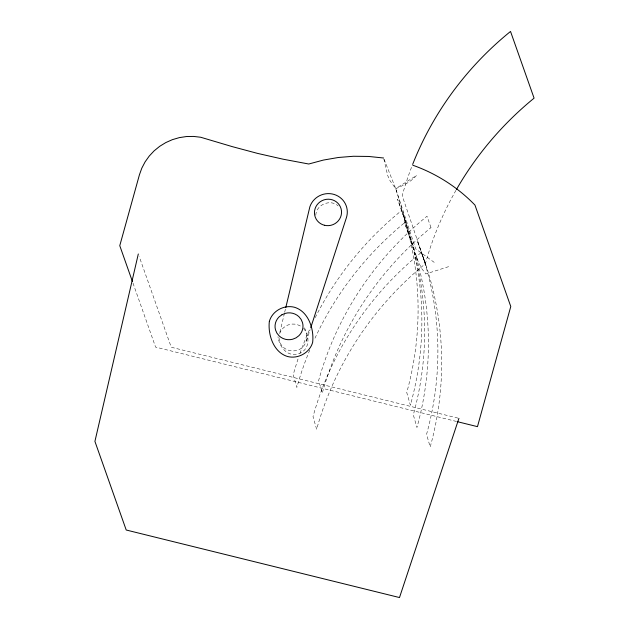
<?xml version="1.0" encoding="UTF-8"?>
<svg xmlns="http://www.w3.org/2000/svg" width="629" height="629" viewBox="0 0 629 629"><rect width="100%" height="100%" fill="white"/><g stroke="black" fill="none" stroke-linecap="round" stroke-linejoin="round"><path stroke-width="0.47" stroke-dasharray="3.15 2.36" d="M278.977 337.624L279.457 341.099L280.856 344.322L283.089 347.09A14.286 13.862 -19.5 0 0 296.605 350.424C306.425 348.277 310.529 334.691 302.863 327.874M315.805 215.244C316.072 204.645 330.398 198.693 338.143 205.895M284.45 313.226L279.449 334.141C280.841 329.478 284.693 325.861 289.34 324.533A14.286 13.862 -19.5 0 1 302.195 327.284M284.678 312.275L285.582 308.469M306.496 340.824L310.113 329.659M448.626 266.649L425.841 273.937L421.54 268.355L417.381 259.62L395.727 188.661L383.926 158.87M457.967 418.112L171.253 347.255L139.292 256.742M456.512 421.469L155.591 347.106L132.79 282.555M434.222 262.372L415.714 248.88L395.727 188.661L390.224 181.081L387.7 175.562L383.832 158.94M304.357 327.835C309.995 336.759 309.869 350.801 297.832 353.899C286.934 357.083 279.292 346.382 277.939 336.79M422.837 256.451L426.816 267.923M403.032 214.631L407.01 226.094M409.597 236.952L413.575 248.424M416.712 257.371L417.381 259.62M455.946 190.359A328.377 318.541 -19.5 0 0 425.369 263.732A328.377 318.541 -19.5 0 0 316.646 429.308L313.014 416.626A323.974 314.264 -19.5 0 1 421.359 252.394A328.377 318.541 -19.5 0 1 430.189 447.015L426.556 434.332A323.974 314.264 -19.5 0 0 417.357 241.056L425.369 263.732L402.175 195.682A323.974 314.264 -19.5 0 1 411.964 166.15M298.036 359.002A323.974 314.264 -19.5 0 0 293.208 374.805L296.841 387.48A328.377 318.541 -19.5 0 1 309.971 349.567M299.947 353.49A323.974 314.264 -19.5 0 1 309.775 329.093M315.231 317.629A323.974 314.264 -19.5 0 1 401.554 210.566A328.377 318.541 -19.5 0 1 410.383 405.186L406.751 392.512A323.974 314.264 -19.5 0 0 397.552 199.228L405.563 221.911A328.377 318.541 -19.5 0 0 314.303 339.676M416.445 175.53C411.051 181.852 403.236 185.476 395.727 188.661L416.445 175.53M430.991 227.588L426.989 216.25A323.974 314.264 -19.5 0 0 318.644 380.482L322.276 393.164A328.377 318.541 -19.5 0 1 430.991 227.588M408.119 232.895L404.117 221.55A323.974 314.264 -19.5 0 1 413.316 414.833L416.948 427.516A328.377 318.541 -19.5 0 0 408.119 232.895"/><path stroke-width="0.94" d="M138.309 253.974L94.916 441.393L126.209 530.011L399.494 597.55L458.926 418.348M285.81 307.518L309.877 206.744A19.271 18.697 -19.5 0 1 334.203 194.471A19.271 18.697 -19.5 0 1 346.304 217.996L310.718 327.795M383.619 158.005L368.602 156.448L353.467 156.267L338.363 157.486L323.408 160.073L308.745 164.012L283.074 159.192L257.631 153.413L232.455 146.683L200.675 137.248L193.575 136.422L186.396 136.548L179.296 137.633L172.393 139.654L165.812 142.571L159.687 146.321L154.129 150.85L149.238 156.063L145.11 161.865L141.816 168.147L139.426 174.791L119.769 245.672L132.467 281.635M457.464 421.705L477.466 426.651L510.779 306.52L474.958 205.085C457.684 187.19 436.235 173.525 412.805 165.223M456.41 189.557A328.377 318.541 -19.5 0 1 534.084 98.163L510.528 31.45A323.974 314.264 -19.5 0 0 412.671 164.334M269.338 321.419C267.789 334.714 273.544 352.437 287.689 356.549C298.099 359.159 309.751 352.783 312.66 342.349C314.201 329.046 308.454 311.324 294.309 307.219C283.891 304.601 272.247 310.978 269.338 321.419M282.012 314.712L279.111 316.874A13.579 13.17 -19.5 0 0 275.502 329.895L276.902 333.126L279.134 335.886A14.286 13.862 -19.5 0 0 292.65 339.228L296.031 337.852L298.924 335.682A13.579 13.17 -19.5 0 0 302.533 322.661L301.134 319.438L298.909 316.678A14.286 13.862 -19.5 0 0 285.385 313.336L282.012 314.712M324.446 225.261A13.586 13.178 -19.5 0 0 341.099 208.82A13.586 13.178 -19.5 0 0 318.463 203.222A13.586 13.178 -19.5 0 0 324.446 225.261"/></g></svg>
